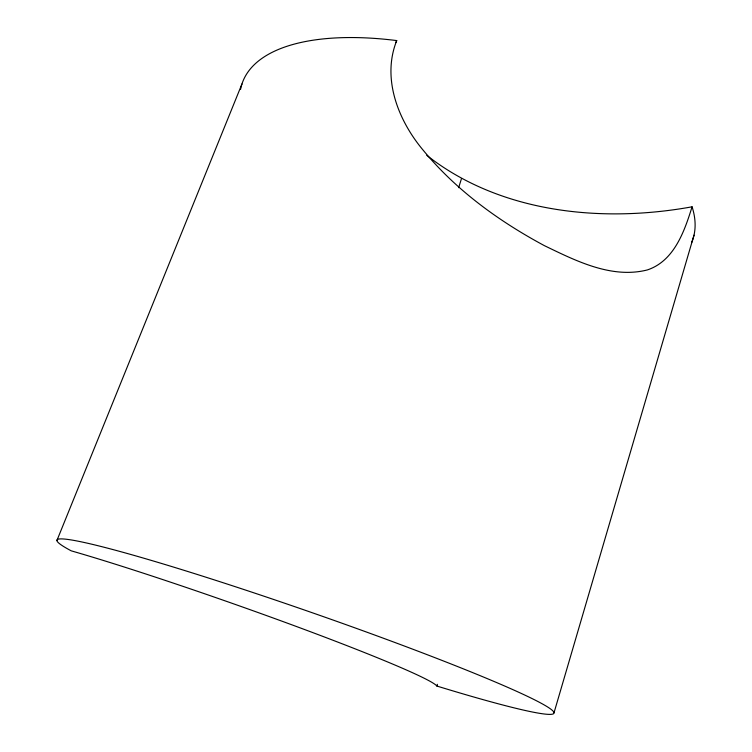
<?xml version="1.0" encoding="UTF-8"?>
<svg xmlns="http://www.w3.org/2000/svg" width="752" height="752" viewBox="0 0 752 752"><rect width="100%" height="100%" fill="white"/><g stroke="black" fill="none" stroke-linecap="round" stroke-linejoin="round"><path stroke-width="1.13" d="M554.036 712.717L693.993 235.179M426.76 155.316C500.512 213.239 602.277 223.137 692.075 206.809C684.442 231.315 674.168 261.019 647.331 269.94C611.536 279.001 575.835 260.812 544.392 245.65C499.037 221.285 456.285 190.397 423.385 150.456C398.391 120.79 381.499 78.65 396.736 40.58A238.459 101.661 19.2 0 0 240.593 89.309M436.837 686.031A263.162 15.369 19.2 0 0 525.366 695.346A263.162 15.369 19.2 0 0 205.606 577.104A263.162 15.369 19.2 0 0 71.261 550.849A221.426 10.829 19.4 0 1 297.388 626.858A221.426 10.829 19.4 0 1 436.837 686.031L437.373 684.311M458.645 187.68L461.493 178.591M56.898 540.538L241.947 84.008M395.806 42.535L396.736 40.58M692.075 206.809A238.459 101.661 19.2 0 1 691.624 242.576"/></g></svg>
